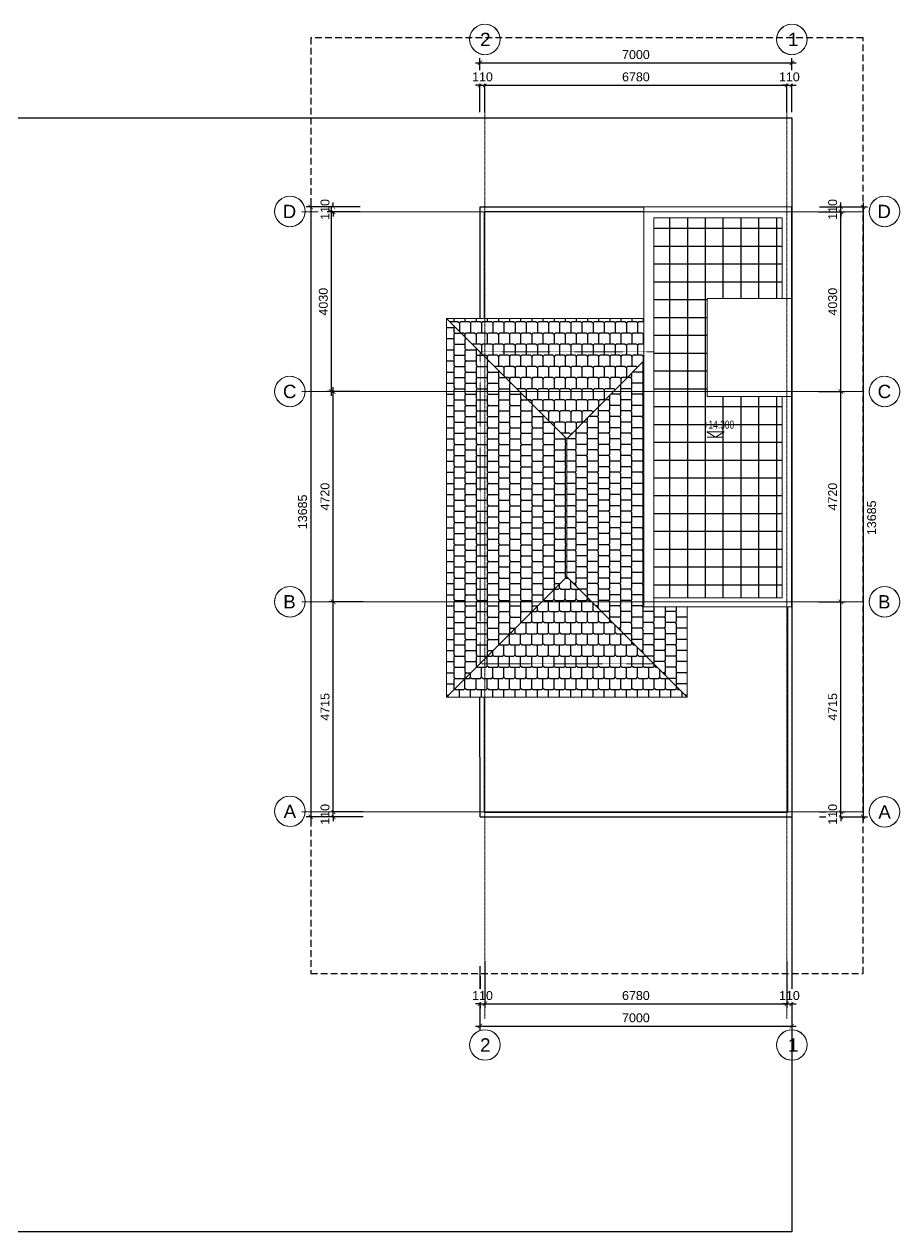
# Model space of a CAD drawing. Header units: millimetres. Extents: x -127141 to 682685, y -1234500 to 49778.
# Drawn here: x 328464 to 348122, y -200000 to -172897 of the extents above; entities that cross this region are included whole.
import ezdxf
from ezdxf.enums import TextEntityAlignment as Align

# ---------------------------------------------------------------- set-up
doc = ezdxf.new("R2010")
doc.units = ezdxf.units.MM
doc.header["$MEASUREMENT"] = 0
doc.set_wipeout_variables(frame=1)
doc.linetypes.add('DASHDOT', pattern=[1, 0.5, -0.25, 0, -0.25])
doc.linetypes.add('HIDDEN', pattern=[0.75, 0.5, -0.25])
for name, color, linetype, lineweight in [('-HIDE', 3, 'HIDDEN', 13), ('-KH', 143, 'Continuous', 13), ('-LINE1', 7, 'Continuous', 18), ('-TEXT', 7, 'Continuous', 15), ('-WALL', 4, 'Continuous', 35), ('A-DIM', 251, 'Continuous', 15), ('A-KY HIEU', 34, 'Continuous', 20), ('A-TRUC', 251, 'DASHDOT', 5)]:
    doc.layers.add(name, color=color, linetype=linetype, lineweight=lineweight)
doc.layers.add('13. NET HATCH', color=251, linetype='Continuous')
doc.layers.add('LUOI GIONG', color=160, linetype='Continuous', plot=False)
doc.styles.add('1', font='arial.ttf')
doc.styles.add('A1-arial', font='arial.ttf', dxfattribs={"width": 0.8})
doc.styles.get("Standard").update_dxf_attribs({"font": 'arial.ttf'})
doc.dimstyles.new('DIM_LAYOUT A2-A3', dxfattribs={"dimscale": 0, "dimtxt": 2, "dimasz": 1, "dimexe": 1, "dimexo": 0, "dimgap": 0.8, "dimtad": 1, "dimdec": 0, "dimlfac": -1, "dimzin": 0, "dimdsep": 46, "dimtxsty": 'Standard', "dimblk": 'ARCHTICK', "dimcen": 1, "dimdle": 1, "dimclrd": 256, "dimclre": 256, "dimclrt": 7, "dimadec": 0, "dimazin": 0, "dimtfac": 1, "dimtdec": 0, "dimtix": 1, "dimtofl": 0, "dimtmove": 2, "dimatfit": 3, "dimldrblk": 'ARCHTICK', "dimfxl": 1, "dimtfill": 1, "dimtolj": 1, "dimtzin": 0, "dimarcsym": 0})

# ---------------------------------------------------------------- blocks, each defined once
blk = doc.blocks.new('Tag - Metric')
blk.add_lwpolyline([(0, 3.44), (-1.1, 3.26), (-2.06, 2.76), (-2.71, 2.12), (-3.13, 1.43), (-3.37, 0.73), (-3.44, 0), (-3.3, -0.99), (-2.83, -1.96), (-2.11, -2.72), (-1.16, -3.24), (0, -3.44), (1.28, -3.19), (2.29, -2.57), (2.96, -1.75), (3.33, -0.88), (3.44, 0), (3.34, 0.84), (3.08, 1.53), (2.65, 2.2), (1.84, 2.91), (1.07, 3.27), (0, 3.44)], close=True)
blk.add_circle((0, 0), 3.44)
at = {"style": 'A1-arial', "flags": 8}
blk.add_attdef('1', text='', height=3, dxfattribs=at).set_placement((0, 0), align=Align.MIDDLE_CENTER)
blk = doc.blocks.new('_ArchTick')
at = {"color": 0, "linetype": 'ByBlock', "const_width": 0.15}
blk.add_lwpolyline([(-0.5, -0.5), (0.5, 0.5)], dxfattribs=at)
blk = doc.blocks.new('*D2306')
at = {"layer": 'A-DIM', "lineweight": -2, "transparency": 16777216}
for p, q in [((338697, -194038), (338697, -195481)), ((345697, -194038), (345697, -195481)), ((338597, -195381), (345797, -195381))]:
    blk.add_line(p, q, dxfattribs=at)
at = {"layer": 'Defpoints', "color": 0, "transparency": 16777216}
for p in [(338697, -194038, 0), (345697, -194038), (345697, -195381)]:
    blk.add_point(p, dxfattribs=at)
at = {"layer": 'A-DIM', "lineweight": -2, "transparency": 16777216, "xscale": 100, "yscale": 100, "zscale": 100, "rotation": 180}
blk.add_blockref('_ArchTick', (338697, -195381), dxfattribs=at)
at = {"layer": 'A-DIM', "lineweight": -2, "transparency": 16777216, "xscale": 100, "yscale": 100, "zscale": 100}
blk.add_blockref('_ArchTick', (345697, -195381), dxfattribs=at)
at = {"layer": 'A-DIM', "color": 7, "transparency": 16777216, "insert": (342197, -195198), "char_height": 200, "attachment_point": 5, "bg_fill": 3, "box_fill_scale": 1.25, "bg_fill_color": 256, "bg_fill_true_color": 13158600, "bg_fill_transparency": 0}
blk.add_mtext('\\A1;7000', dxfattribs=at)
blk = doc.blocks.new('*D2307')
at = {"layer": 'A-DIM', "lineweight": -2, "transparency": 16777216}
for p, q in [((346293, -185860), (346897, -185860)), ((346797, -190675), (346797, -185760)), ((346317, -190575), (346897, -190575))]:
    blk.add_line(p, q, dxfattribs=at)
at = {"layer": 'Defpoints', "color": 0, "transparency": 16777216}
for p in [(346293, -185860, 0), (346797, -185860), (346317, -190575, 0)]:
    blk.add_point(p, dxfattribs=at)
at = {"layer": 'A-DIM', "lineweight": -2, "transparency": 16777216, "xscale": 100, "yscale": 100, "zscale": 100}
for p, rotation in [((346797, -185860), 90), ((346797, -190575), 270)]:
    blk.add_blockref('_ArchTick', p, dxfattribs=dict(at, rotation=rotation))
at = {"layer": 'A-DIM', "color": 7, "transparency": 16777216, "insert": (346615, -188218), "char_height": 200, "attachment_point": 5, "rotation": 90, "bg_fill": 3, "box_fill_scale": 1.25, "bg_fill_color": 256, "bg_fill_true_color": 13158600, "bg_fill_transparency": 0}
blk.add_mtext('\\A1;4715', dxfattribs=at)
blk = doc.blocks.new('*D2308')
at = {"layer": 'A-DIM', "lineweight": -2, "transparency": 16777216}
for p, q in [((346797, -185960), (346797, -181040)), ((346293, -181140), (346897, -181140)), ((346293, -185860), (346897, -185860))]:
    blk.add_line(p, q, dxfattribs=at)
at = {"layer": 'Defpoints', "color": 0, "transparency": 16777216}
for p in [(346293, -181140, 0), (346797, -181140), (346293, -185860, 0)]:
    blk.add_point(p, dxfattribs=at)
at = {"layer": 'A-DIM', "lineweight": -2, "transparency": 16777216, "xscale": 100, "yscale": 100, "zscale": 100}
for p, rotation in [((346797, -181140), 90), ((346797, -185860), 270)]:
    blk.add_blockref('_ArchTick', p, dxfattribs=dict(at, rotation=rotation))
at = {"layer": 'A-DIM', "color": 7, "transparency": 16777216, "insert": (346615, -183500), "char_height": 200, "attachment_point": 5, "rotation": 90, "bg_fill": 3, "box_fill_scale": 1.25, "bg_fill_color": 256, "bg_fill_true_color": 13158600, "bg_fill_transparency": 0}
blk.add_mtext('\\A1;4720', dxfattribs=at)
blk = doc.blocks.new('*D2309')
at = {"layer": 'A-DIM', "lineweight": -2, "transparency": 16777216}
for p, q in [((336071, -185860), (335301, -185860)), ((335401, -190675), (335401, -185760)), ((336071, -190575), (335301, -190575))]:
    blk.add_line(p, q, dxfattribs=at)
at = {"layer": 'Defpoints', "color": 0, "transparency": 16777216}
for p in [(335401, -185860), (336071, -185860, 0), (336071, -190575, 0)]:
    blk.add_point(p, dxfattribs=at)
at = {"layer": 'A-DIM', "lineweight": -2, "transparency": 16777216, "xscale": 100, "yscale": 100, "zscale": 100}
for p, rotation in [((335401, -185860), 90), ((335401, -190575), 270)]:
    blk.add_blockref('_ArchTick', p, dxfattribs=dict(at, rotation=rotation))
at = {"layer": 'A-DIM', "color": 7, "transparency": 16777216, "insert": (335219, -188218), "char_height": 200, "attachment_point": 5, "rotation": 90, "bg_fill": 3, "box_fill_scale": 1.25, "bg_fill_color": 256, "bg_fill_true_color": 13158600, "bg_fill_transparency": 0}
blk.add_mtext('\\A1;4715', dxfattribs=at)
blk = doc.blocks.new('*D2310')
at = {"layer": 'A-DIM', "lineweight": -2, "transparency": 16777216}
for p, q in [((335401, -185960), (335401, -181040)), ((335996, -181140), (335301, -181140)), ((335996, -185860), (335301, -185860))]:
    blk.add_line(p, q, dxfattribs=at)
at = {"layer": 'Defpoints', "color": 0, "transparency": 16777216}
for p in [(335401, -181140), (335996, -181140, 0), (335996, -185860, 0)]:
    blk.add_point(p, dxfattribs=at)
at = {"layer": 'A-DIM', "lineweight": -2, "transparency": 16777216, "xscale": 100, "yscale": 100, "zscale": 100}
for p, rotation in [((335401, -181140), 90), ((335401, -185860), 270)]:
    blk.add_blockref('_ArchTick', p, dxfattribs=dict(at, rotation=rotation))
at = {"layer": 'A-DIM', "color": 7, "transparency": 16777216, "insert": (335219, -183500), "char_height": 200, "attachment_point": 5, "rotation": 90, "bg_fill": 3, "box_fill_scale": 1.25, "bg_fill_color": 256, "bg_fill_true_color": 13158600, "bg_fill_transparency": 0}
blk.add_mtext('\\A1;4720', dxfattribs=at)
blk = doc.blocks.new('*D2311')
at = {"layer": 'A-DIM', "lineweight": -2, "transparency": 16777216}
for p, q in [((338697, -174372), (338697, -173663)), ((345697, -174372), (345697, -173663)), ((338597, -173763), (345797, -173763))]:
    blk.add_line(p, q, dxfattribs=at)
at = {"layer": 'Defpoints', "color": 0, "transparency": 16777216}
for p in [(345697, -173763), (338697, -174372, 0), (345697, -174372, 0)]:
    blk.add_point(p, dxfattribs=at)
at = {"layer": 'A-DIM', "lineweight": -2, "transparency": 16777216, "xscale": 100, "yscale": 100, "zscale": 100, "rotation": 180}
blk.add_blockref('_ArchTick', (338697, -173763), dxfattribs=at)
at = {"layer": 'A-DIM', "lineweight": -2, "transparency": 16777216, "xscale": 100, "yscale": 100, "zscale": 100}
blk.add_blockref('_ArchTick', (345697, -173763), dxfattribs=at)
at = {"layer": 'A-DIM', "color": 7, "transparency": 16777216, "insert": (342197, -173581), "char_height": 200, "attachment_point": 5, "bg_fill": 3, "box_fill_scale": 1.25, "bg_fill_color": 256, "bg_fill_true_color": 13158600, "bg_fill_transparency": 0}
blk.add_mtext('\\A1;7000', dxfattribs=at)
blk = doc.blocks.new('*D2312')
at = {"layer": 'A-DIM', "lineweight": -2, "transparency": 16777216}
for p, q in [((346797, -177000), (346797, -176900)), ((346317, -177000), (346897, -177000)), ((346317, -177110), (346897, -177110)), ((346797, -177110), (346797, -177210))]:
    blk.add_line(p, q, dxfattribs=at)
at = {"layer": 'Defpoints', "color": 0, "transparency": 16777216}
for p in [(346317, -177000), (346317, -177110)]:
    blk.add_point(p, dxfattribs=at)
at = {"layer": 'A-DIM', "lineweight": -2, "transparency": 16777216, "xscale": 100, "yscale": 100, "zscale": 100}
for p, rotation in [((346797, -177000), 270), ((346797, -177110), 90)]:
    blk.add_blockref('_ArchTick', p, dxfattribs=dict(at, rotation=rotation))
at = {"layer": 'A-DIM', "color": 7, "transparency": 16777216, "insert": (346615, -177055), "char_height": 200, "attachment_point": 5, "rotation": 90, "bg_fill": 3, "box_fill_scale": 1.25, "bg_fill_color": 256, "bg_fill_true_color": 13158600, "bg_fill_transparency": 0}
blk.add_mtext('\\A1;110', dxfattribs=at)
at = {"layer": 'Defpoints', "color": 0, "transparency": 16777216}
blk.add_point((346797, -177110), dxfattribs=at)
blk = doc.blocks.new('*D2313')
at = {"layer": 'A-DIM', "lineweight": -2, "transparency": 16777216}
for p, q in [((335401, -177000), (335401, -176900)), ((336007, -177000), (335301, -177000)), ((336007, -177110), (335301, -177110)), ((335401, -177110), (335401, -177210))]:
    blk.add_line(p, q, dxfattribs=at)
at = {"layer": 'Defpoints', "color": 0, "transparency": 16777216}
for p in [(336007, -177000, 0), (336007, -177110, 0)]:
    blk.add_point(p, dxfattribs=at)
at = {"layer": 'A-DIM', "lineweight": -2, "transparency": 16777216, "xscale": 100, "yscale": 100, "zscale": 100}
for p, rotation in [((335401, -177000), 270), ((335401, -177110), 90)]:
    blk.add_blockref('_ArchTick', p, dxfattribs=dict(at, rotation=rotation))
at = {"layer": 'A-DIM', "color": 7, "transparency": 16777216, "insert": (335219, -177055), "char_height": 200, "attachment_point": 5, "rotation": 90, "bg_fill": 3, "box_fill_scale": 1.25, "bg_fill_color": 256, "bg_fill_true_color": 13158600, "bg_fill_transparency": 0}
blk.add_mtext('\\A1;110', dxfattribs=at)
at = {"layer": 'Defpoints', "color": 0, "transparency": 16777216}
blk.add_point((335401, -177110), dxfattribs=at)
blk = doc.blocks.new('*D2314')
at = {"layer": 'A-DIM', "lineweight": -2, "transparency": 16777216}
for p, q in [((347297, -176900), (347297, -190785)), ((346317, -177000), (347397, -177000)), ((346317, -190685), (347397, -190685))]:
    blk.add_line(p, q, dxfattribs=at)
at = {"layer": 'Defpoints', "color": 0, "transparency": 16777216}
for p in [(346317, -177000), (346317, -190685, 0), (347297, -190685)]:
    blk.add_point(p, dxfattribs=at)
at = {"layer": 'A-DIM', "lineweight": -2, "transparency": 16777216, "xscale": 100, "yscale": 100, "zscale": 100}
for p, rotation in [((347297, -177000), 90), ((347297, -190685), 270)]:
    blk.add_blockref('_ArchTick', p, dxfattribs=dict(at, rotation=rotation))
at = {"layer": 'A-DIM', "color": 7, "transparency": 16777216, "insert": (347490, -183975), "char_height": 200, "attachment_point": 5, "rotation": 90, "bg_fill": 3, "box_fill_scale": 1.25, "bg_fill_color": 256, "bg_fill_true_color": 13158600, "bg_fill_transparency": 0}
blk.add_mtext('\\A1;13685', dxfattribs=at)
blk = doc.blocks.new('*D2315')
at = {"layer": 'A-DIM', "lineweight": -2, "transparency": 16777216}
for p, q in [((346797, -190575), (346797, -190475)), ((346317, -190575), (346897, -190575)), ((346317, -190685), (346897, -190685)), ((346797, -190685), (346797, -190785))]:
    blk.add_line(p, q, dxfattribs=at)
at = {"layer": 'Defpoints', "color": 0, "transparency": 16777216}
for p in [(346317, -190575), (346317, -190685)]:
    blk.add_point(p, dxfattribs=at)
at = {"layer": 'A-DIM', "lineweight": -2, "transparency": 16777216, "xscale": 100, "yscale": 100, "zscale": 100}
for p, rotation in [((346797, -190575), 270), ((346797, -190685), 90)]:
    blk.add_blockref('_ArchTick', p, dxfattribs=dict(at, rotation=rotation))
at = {"layer": 'A-DIM', "color": 7, "transparency": 16777216, "insert": (346615, -190630), "char_height": 200, "attachment_point": 5, "rotation": 90, "bg_fill": 3, "box_fill_scale": 1.25, "bg_fill_color": 256, "bg_fill_true_color": 13158600, "bg_fill_transparency": 0}
blk.add_mtext('\\A1;110', dxfattribs=at)
at = {"layer": 'Defpoints', "color": 0, "transparency": 16777216}
blk.add_point((346797, -190685), dxfattribs=at)
blk = doc.blocks.new('*D2316')
at = {"layer": 'A-DIM', "lineweight": -2, "transparency": 16777216}
for p, q in [((335401, -190575), (335401, -190475)), ((336071, -190575), (335301, -190575)), ((336071, -190685), (335301, -190685)), ((335401, -190685), (335401, -190785))]:
    blk.add_line(p, q, dxfattribs=at)
at = {"layer": 'Defpoints', "color": 0, "transparency": 16777216}
for p in [(336071, -190575, 0), (336071, -190685, 0)]:
    blk.add_point(p, dxfattribs=at)
at = {"layer": 'A-DIM', "lineweight": -2, "transparency": 16777216, "xscale": 100, "yscale": 100, "zscale": 100}
for p, rotation in [((335401, -190575), 270), ((335401, -190685), 90)]:
    blk.add_blockref('_ArchTick', p, dxfattribs=dict(at, rotation=rotation))
at = {"layer": 'A-DIM', "color": 7, "transparency": 16777216, "insert": (335219, -190630), "char_height": 200, "attachment_point": 5, "rotation": 90, "bg_fill": 3, "box_fill_scale": 1.25, "bg_fill_color": 256, "bg_fill_true_color": 13158600, "bg_fill_transparency": 0}
blk.add_mtext('\\A1;110', dxfattribs=at)
at = {"layer": 'Defpoints', "color": 0, "transparency": 16777216}
blk.add_point((335401, -190685), dxfattribs=at)
blk = doc.blocks.new('*D2317')
at = {"layer": 'A-DIM', "lineweight": -2, "transparency": 16777216}
for p, q in [((338707, -174263), (345687, -174263)), ((338807, -174872), (338807, -174163)), ((345587, -174872), (345587, -174163))]:
    blk.add_line(p, q, dxfattribs=at)
at = {"layer": 'Defpoints', "color": 0, "transparency": 16777216}
for p in [(345587, -174263), (338807, -174872, 0), (345587, -174872, 0)]:
    blk.add_point(p, dxfattribs=at)
at = {"layer": 'A-DIM', "lineweight": -2, "transparency": 16777216, "xscale": 100, "yscale": 100, "zscale": 100, "rotation": 180}
blk.add_blockref('_ArchTick', (338807, -174263), dxfattribs=at)
at = {"layer": 'A-DIM', "lineweight": -2, "transparency": 16777216, "xscale": 100, "yscale": 100, "zscale": 100}
blk.add_blockref('_ArchTick', (345587, -174263), dxfattribs=at)
at = {"layer": 'A-DIM', "color": 7, "transparency": 16777216, "insert": (342197, -174081), "char_height": 200, "attachment_point": 5, "bg_fill": 3, "box_fill_scale": 1.25, "bg_fill_color": 256, "bg_fill_true_color": 13158600, "bg_fill_transparency": 0}
blk.add_mtext('\\A1;6780', dxfattribs=at)
blk = doc.blocks.new('*D2318')
at = {"layer": 'A-DIM', "lineweight": -2, "transparency": 16777216}
for p, q in [((345587, -174263), (345487, -174263)), ((345587, -174872), (345587, -174163)), ((345697, -174872), (345697, -174163)), ((345697, -174263), (345797, -174263))]:
    blk.add_line(p, q, dxfattribs=at)
at = {"layer": 'Defpoints', "color": 0, "transparency": 16777216}
for p in [(345587, -174872, 0), (345697, -174872)]:
    blk.add_point(p, dxfattribs=at)
at = {"layer": 'A-DIM', "lineweight": -2, "transparency": 16777216, "xscale": 100, "yscale": 100, "zscale": 100}
blk.add_blockref('_ArchTick', (345587, -174263), dxfattribs=at)
at = {"layer": 'A-DIM', "lineweight": -2, "transparency": 16777216, "xscale": 100, "yscale": 100, "zscale": 100, "rotation": 180}
blk.add_blockref('_ArchTick', (345697, -174263), dxfattribs=at)
at = {"layer": 'A-DIM', "color": 7, "transparency": 16777216, "insert": (345642, -174081), "char_height": 200, "attachment_point": 5, "bg_fill": 3, "box_fill_scale": 1.25, "bg_fill_color": 256, "bg_fill_true_color": 13158600, "bg_fill_transparency": 0}
blk.add_mtext('\\A1;110', dxfattribs=at)
at = {"layer": 'Defpoints', "color": 0, "transparency": 16777216}
blk.add_point((345697, -174263), dxfattribs=at)
blk = doc.blocks.new('*D2319')
at = {"layer": 'A-DIM', "lineweight": -2, "transparency": 16777216}
for p, q in [((338697, -174263), (338597, -174263)), ((338697, -174872), (338697, -174163)), ((338807, -174872), (338807, -174163)), ((338807, -174263), (338907, -174263))]:
    blk.add_line(p, q, dxfattribs=at)
at = {"layer": 'Defpoints', "color": 0, "transparency": 16777216}
for p in [(338697, -174872, 0), (338807, -174872)]:
    blk.add_point(p, dxfattribs=at)
at = {"layer": 'A-DIM', "lineweight": -2, "transparency": 16777216, "xscale": 100, "yscale": 100, "zscale": 100}
blk.add_blockref('_ArchTick', (338697, -174263), dxfattribs=at)
at = {"layer": 'A-DIM', "lineweight": -2, "transparency": 16777216, "xscale": 100, "yscale": 100, "zscale": 100, "rotation": 180}
blk.add_blockref('_ArchTick', (338807, -174263), dxfattribs=at)
at = {"layer": 'A-DIM', "color": 7, "transparency": 16777216, "insert": (338752, -174081), "char_height": 200, "attachment_point": 5, "bg_fill": 3, "box_fill_scale": 1.25, "bg_fill_color": 256, "bg_fill_true_color": 13158600, "bg_fill_transparency": 0}
blk.add_mtext('\\A1;110', dxfattribs=at)
at = {"layer": 'Defpoints', "color": 0, "transparency": 16777216}
blk.add_point((338807, -174263), dxfattribs=at)
blk = doc.blocks.new('*D2320')
at = {"layer": 'A-DIM', "lineweight": -2, "transparency": 16777216}
for p, q in [((345588, -194271), (345588, -194981)), ((345698, -194271), (345698, -194981)), ((345588, -194881), (345488, -194881)), ((345698, -194881), (345798, -194881))]:
    blk.add_line(p, q, dxfattribs=at)
at = {"layer": 'Defpoints', "color": 0, "transparency": 16777216}
for p in [(345588, -194271, 0), (345698, -194271)]:
    blk.add_point(p, dxfattribs=at)
at = {"layer": 'A-DIM', "lineweight": -2, "transparency": 16777216, "xscale": 100, "yscale": 100, "zscale": 100}
blk.add_blockref('_ArchTick', (345588, -194881), dxfattribs=at)
at = {"layer": 'A-DIM', "lineweight": -2, "transparency": 16777216, "xscale": 100, "yscale": 100, "zscale": 100, "rotation": 180}
blk.add_blockref('_ArchTick', (345698, -194881), dxfattribs=at)
at = {"layer": 'A-DIM', "color": 7, "transparency": 16777216, "insert": (345643, -194698), "char_height": 200, "attachment_point": 5, "bg_fill": 3, "box_fill_scale": 1.25, "bg_fill_color": 256, "bg_fill_true_color": 13158600, "bg_fill_transparency": 0}
blk.add_mtext('\\A1;110', dxfattribs=at)
at = {"layer": 'Defpoints', "color": 0, "transparency": 16777216}
blk.add_point((345698, -194881), dxfattribs=at)
blk = doc.blocks.new('*D2321')
at = {"layer": 'A-DIM', "lineweight": -2, "transparency": 16777216}
for p, q in [((338698, -194271), (338698, -194981)), ((338808, -194271), (338808, -194981)), ((338698, -194881), (338598, -194881)), ((338808, -194881), (338908, -194881))]:
    blk.add_line(p, q, dxfattribs=at)
at = {"layer": 'Defpoints', "color": 0, "transparency": 16777216}
for p in [(338698, -194271, 0), (338808, -194271)]:
    blk.add_point(p, dxfattribs=at)
at = {"layer": 'A-DIM', "lineweight": -2, "transparency": 16777216, "xscale": 100, "yscale": 100, "zscale": 100}
blk.add_blockref('_ArchTick', (338698, -194881), dxfattribs=at)
at = {"layer": 'A-DIM', "lineweight": -2, "transparency": 16777216, "xscale": 100, "yscale": 100, "zscale": 100, "rotation": 180}
blk.add_blockref('_ArchTick', (338808, -194881), dxfattribs=at)
at = {"layer": 'A-DIM', "color": 7, "transparency": 16777216, "insert": (338753, -194698), "char_height": 200, "attachment_point": 5, "bg_fill": 3, "box_fill_scale": 1.25, "bg_fill_color": 256, "bg_fill_true_color": 13158600, "bg_fill_transparency": 0}
blk.add_mtext('\\A1;110', dxfattribs=at)
at = {"layer": 'Defpoints', "color": 0, "transparency": 16777216}
blk.add_point((338808, -194881), dxfattribs=at)
blk = doc.blocks.new('*D2322')
at = {"layer": 'A-DIM', "lineweight": -2, "transparency": 16777216}
for p, q in [((346293, -177110), (346897, -177110)), ((346797, -181240), (346797, -177010)), ((346293, -181140), (346897, -181140))]:
    blk.add_line(p, q, dxfattribs=at)
at = {"layer": 'Defpoints', "color": 0, "transparency": 16777216}
for p in [(346293, -177110, 0), (346797, -177110), (346293, -181140, 0)]:
    blk.add_point(p, dxfattribs=at)
at = {"layer": 'A-DIM', "lineweight": -2, "transparency": 16777216, "xscale": 100, "yscale": 100, "zscale": 100}
for p, rotation in [((346797, -177110), 90), ((346797, -181140), 270)]:
    blk.add_blockref('_ArchTick', p, dxfattribs=dict(at, rotation=rotation))
at = {"layer": 'A-DIM', "color": 7, "transparency": 16777216, "insert": (346615, -179125), "char_height": 200, "attachment_point": 5, "rotation": 90, "bg_fill": 3, "box_fill_scale": 1.25, "bg_fill_color": 256, "bg_fill_true_color": 13158600, "bg_fill_transparency": 0}
blk.add_mtext('\\A1;4030', dxfattribs=at)
blk = doc.blocks.new('*D2323')
at = {"layer": 'A-DIM', "lineweight": -2, "transparency": 16777216}
for p, q in [((335958, -177110), (335263, -177110)), ((335363, -181240), (335363, -177010)), ((335958, -181140), (335263, -181140))]:
    blk.add_line(p, q, dxfattribs=at)
at = {"layer": 'Defpoints', "color": 0, "transparency": 16777216}
for p in [(335363, -177110), (335958, -177110, 0), (335958, -181140, 0)]:
    blk.add_point(p, dxfattribs=at)
at = {"layer": 'A-DIM', "lineweight": -2, "transparency": 16777216, "xscale": 100, "yscale": 100, "zscale": 100}
for p, rotation in [((335363, -177110), 90), ((335363, -181140), 270)]:
    blk.add_blockref('_ArchTick', p, dxfattribs=dict(at, rotation=rotation))
at = {"layer": 'A-DIM', "color": 7, "transparency": 16777216, "insert": (335181, -179125), "char_height": 200, "attachment_point": 5, "rotation": 90, "bg_fill": 3, "box_fill_scale": 1.25, "bg_fill_color": 256, "bg_fill_true_color": 13158600, "bg_fill_transparency": 0}
blk.add_mtext('\\A1;4030', dxfattribs=at)
blk = doc.blocks.new('*D2324')
at = {"layer": 'A-DIM', "lineweight": -2, "transparency": 16777216}
for p, q in [((338807, -193928), (338807, -194981)), ((345587, -193928), (345587, -194981)), ((338707, -194881), (345687, -194881))]:
    blk.add_line(p, q, dxfattribs=at)
at = {"layer": 'Defpoints', "color": 0, "transparency": 16777216}
for p in [(338807, -193928), (345587, -193928, 0), (345587, -194881)]:
    blk.add_point(p, dxfattribs=at)
at = {"layer": 'A-DIM', "lineweight": -2, "transparency": 16777216, "xscale": 100, "yscale": 100, "zscale": 100, "rotation": 180}
blk.add_blockref('_ArchTick', (338807, -194881), dxfattribs=at)
at = {"layer": 'A-DIM', "lineweight": -2, "transparency": 16777216, "xscale": 100, "yscale": 100, "zscale": 100}
blk.add_blockref('_ArchTick', (345587, -194881), dxfattribs=at)
at = {"layer": 'A-DIM', "color": 7, "transparency": 16777216, "insert": (342197, -194698), "char_height": 200, "attachment_point": 5, "bg_fill": 3, "box_fill_scale": 1.25, "bg_fill_color": 256, "bg_fill_true_color": 13158600, "bg_fill_transparency": 0}
blk.add_mtext('\\A1;6780', dxfattribs=at)
blk = doc.blocks.new('*D2325')
at = {"layer": 'A-DIM', "lineweight": -2, "transparency": 16777216}
for p, q in [((334897, -176900), (334897, -190785)), ((336007, -177000), (334797, -177000)), ((336071, -190685), (334797, -190685))]:
    blk.add_line(p, q, dxfattribs=at)
at = {"layer": 'Defpoints', "color": 0, "transparency": 16777216}
for p in [(336007, -177000, 0), (334897, -190685), (336071, -190685, 0)]:
    blk.add_point(p, dxfattribs=at)
at = {"layer": 'A-DIM', "lineweight": -2, "transparency": 16777216, "xscale": 100, "yscale": 100, "zscale": 100}
for p, rotation in [((334897, -177000), 90), ((334897, -190685), 270)]:
    blk.add_blockref('_ArchTick', p, dxfattribs=dict(at, rotation=rotation))
at = {"layer": 'A-DIM', "color": 7, "transparency": 16777216, "insert": (334715, -183842), "char_height": 200, "attachment_point": 5, "rotation": 90, "bg_fill": 3, "box_fill_scale": 1.25, "bg_fill_color": 256, "bg_fill_true_color": 13158600, "bg_fill_transparency": 0}
blk.add_mtext('\\A1;13685', dxfattribs=at)

msp = doc.modelspace()

# ---------------------------------------------------------------- hatches: boundary and pattern name
at = {"layer": '13. NET HATCH'}
h = msp.add_hatch(dxfattribs=at)
h.set_pattern_fill('_USER', color=256, scale=400, double=1, pattern_type=0)
h.set_pattern_definition([(0, (59359.28, 508921.5), (0, 400), []), (90, (59359.28, 508921.5), (-400, 2e-14), [])])
h.paths.add_polyline_path([(343797.3, -181250), (343797.3, -179050), (345477.5, -179050), (345477.5, -177240), (342597.3, -177240), (342597.3, -185770), (345477.5, -185770), (345477.5, -181250)])
h = msp.add_hatch(dxfattribs=at)
h.set_pattern_fill('MAIGO-12', color=256, scale=500, angle=180)
h.set_pattern_definition([(180, (59209.28, 508921.5), (-125, -250), [200, -50, 200, -50]), (270, (59234.28, 508896.49), (125, -250), [225, -275]), (225, (59259.28, 508921.49), (-125, -250), [35.35534, -671.75144]), (315, (59209.28, 508921.49), (125, -250), [35.35534, -671.75144])])
h.paths.add_polyline_path([(342377.3, -180450), (342377.3, -179500), (337947.5, -179500), (340647.4, -182199.9)])
h = msp.add_hatch(dxfattribs=at)
h.set_pattern_fill('MAIGO-12', color=256, scale=500, angle=270)
h.set_pattern_definition([(270, (59359.28, 508771.5), (250, -125), [200, -50, 200, -50]), (0, (59384.28, 508796.49), (250, 125), [225, -275]), (315, (59359.28, 508821.49), (250, -125), [35.35534, -671.75144]), (45, (59359.28, 508771.49), (250, 125), [35.35534, -671.75144])])
h.paths.add_polyline_path([(340647.4, -182199.9), (337947.5, -179500), (337947.5, -188000), (340647.4, -185300.1)])
h = msp.add_hatch(dxfattribs=at)
h.set_pattern_fill('MAIGO-12', color=256, scale=500, angle=90)
h.set_pattern_definition([(90, (59359.28, 509071.5), (-250, 125), [200, -50, 200, -50]), (180, (59334.28, 509046.49), (-250, -125), [225, -275]), (135, (59359.28, 509021.49), (-250, 125), [35.35534, -671.75144]), (225, (59359.28, 509071.49), (-250, -125), [35.35534, -671.75144])])
h.paths.add_polyline_path([(340647.4, -185300.1), (343347.3, -188000), (343347.3, -185970), (342377.3, -185970), (342377.3, -180450), (340647.4, -182199.9)])
h = msp.add_hatch(dxfattribs=at)
h.set_pattern_fill('MAIGO-12', color=256, scale=500)
h.set_pattern_definition([(0, (59509.28, 508921.5), (125, 250), [200, -50, 200, -50]), (90, (59484.28, 508946.49), (-125, 250), [225, -275]), (45, (59459.28, 508921.49), (125, 250), [35.35534, -671.75144]), (135, (59509.28, 508921.49), (-125, 250), [35.35534, -671.75144])])
h.paths.add_polyline_path([(337947.5, -188000), (343347.3, -188000), (340647.4, -185300.1)])

# ---------------------------------------------------------------- linework, layer by layer
at = {"layer": '-HIDE', "ltscale": 5}
msp.add_lwpolyline([(338697.5, -180250), (342597.3, -180250), (342597.3, -187250), (338697.5, -187250)], close=True, dxfattribs=at)
at = {"layer": '-KH'}
msp.add_line((344167.2, -182163), (343799.2, -182163), dxfattribs=at)
msp.add_lwpolyline([(343788, -182045.2), (344178.4, -182045.2), (343983.2, -182163)], close=True, dxfattribs=at)
msp.add_solid([(343983.2, -182163), (343983.2, -182045.2), (343788, -182045.2), (343983.2, -182163)], dxfattribs=at)
at = {"layer": '-LINE1'}
msp.add_lwpolyline([(342377.3, -177000), (345697.5, -177000), (345697.5, -185970), (342377.3, -185970)], close=True, dxfattribs=at)
for points in [[(345477.5, -181250), (345477.5, -185770), (342597.3, -185770), (342597.3, -177240), (345477.5, -177240), (345477.5, -179050)], [(343347.3, -185970), (343347.3, -188000), (337947.5, -188000), (337947.5, -179500), (342377.3, -179500)], [(342377.3, -180450), (340647.4, -182199.9), (337947.5, -179500)], [(340647.4, -182199.9), (340647.4, -185300.1)], [(343347.3, -188000), (340647.4, -185300.1), (337947.5, -188000)]]:
    msp.add_lwpolyline(points, dxfattribs=at)
at = {"layer": '-LINE1', "ltscale": 10}
msp.add_lwpolyline([(343797.5, -179050), (345697.5, -179050), (345697.5, -181250), (343797.5, -181250)], close=True, dxfattribs=at)
at = {"layer": '-WALL'}
msp.add_line((345697.5, -177000), (345697.5, -185970), dxfattribs=at)
at = {"layer": '13. NET HATCH'}
for p, q in [((338697.5, -179500), (338697.5, -177000)), ((338697.5, -177000), (342377.3, -177000)), ((338797.5, -179500), (338797.5, -177100)), ((338797.5, -177100), (342377.3, -177100)), ((345597.5, -185970), (345597.5, -190585)), ((345697.5, -185970), (345697.5, -190685)), ((338697.4, -190687.7), (338697, -188000)), ((338797.3, -190592.3), (338797.3, -188000)), ((338697.4, -190685), (345697.5, -190685)), ((338797.3, -190585), (345597.5, -190585))]:
    msp.add_line(p, q, dxfattribs=at)
at = {"layer": 'A-TRUC', "ltscale": 3}
msp.add_line((347276.6, -177110, 0), (334860.9, -177110, 0), dxfattribs=at)
at = {"layer": 'LUOI GIONG'}
msp.add_lwpolyline([(320697.5, -175000), (345697.5, -175000), (345697.5, -200000), (320697.5, -200000)], close=True, dxfattribs=at)

# ---------------------------------------------------------------- block references
at = {"layer": 'A-KY HIEU'}
ref = msp.add_blockref('Tag - Metric', (347779.5, -177100, 0), dxfattribs=dict(at, xscale=-99.58625416537795, yscale=99.58625416537795, zscale=99.58625416537795))
ref.add_attrib('DETAIL#', 'D', dxfattribs={"layer": '0', "height": 300, "style": 'A1-arial'}).set_placement((347769.4, -177100, 0), align=Align.MIDDLE_CENTER)
ref = msp.add_blockref('Tag - Metric', (347779.5, -181140, 0), dxfattribs=dict(at, xscale=-99.58625416537795, yscale=99.58625416537795, zscale=99.58625416537795))
ref.add_attrib('DETAIL#', 'C', dxfattribs={"layer": '0', "height": 300, "style": 'A1-arial'}).set_placement((347775.2, -181140, 0), align=Align.MIDDLE_CENTER)
ref = msp.add_blockref('Tag - Metric', (347779.5, -185860, 0), dxfattribs=dict(at, xscale=-99.58625416537795, yscale=99.58625416537795, zscale=99.58625416537795))
ref.add_attrib('DETAIL#', 'B', dxfattribs={"layer": '0', "height": 300, "style": 'A1-arial'}).set_placement((347771.1, -185860, 0), align=Align.MIDDLE_CENTER)
ref = msp.add_blockref('Tag - Metric', (347779.5, -190574.8, 0), dxfattribs=dict(at, xscale=-99.58625416537795, yscale=99.58625416537795, zscale=99.58625416537795))
ref.add_attrib('DETAIL#', 'A', dxfattribs={"layer": '0', "height": 300, "style": 'A1-arial'}).set_placement((347779.5, -190574.8, 0), align=Align.MIDDLE_CENTER)

# ---------------------------------------------------------------- texts
at = {"layer": '-TEXT', "style": '1', "width": 0.75}
msp.add_text('+14.300', height=179.96, dxfattribs=at).set_placement((343716.5, -181975))

# ---------------------------------------------------------------- dimensions: what is measured, and where the dimension line sits
at = {"layer": 'A-DIM'}
dim = msp.add_linear_dim(base=(346797.5, -185860, 0), p1=(346317.1, -190575.2, 0), p2=(346293.2, -185860, 0), angle=270, dimstyle='DIM_LAYOUT A2-A3', override={"dimscale": 100}, dxfattribs=at)
dim.commit()
dim.dimension.update_dxf_attribs({"geometry": '*D2307', "text_midpoint": (346615.3, -188217.6, 0)})

# ---------------------------------------------------------------- next in the draw order: linework, layer by layer
at = {"layer": 'A-TRUC', "ltscale": 3}
msp.add_line((347322.2, -177110, 0), (334701.6, -177110, 0), dxfattribs=at)

# ---------------------------------------------------------------- next in the draw order: block references
at = {"layer": 'A-KY HIEU'}
ref = msp.add_blockref('Tag - Metric', (338807.5, -195806.2, 0), dxfattribs=dict(at, xscale=-99.58625416537795, yscale=99.58625416537795, zscale=99.58625416537795))
ref.add_attrib('DETAIL#', '2', dxfattribs={"layer": '0', "height": 300, "style": 'A1-arial'}).set_placement((338817.3, -195806.2, 0), align=Align.MIDDLE_CENTER)
ref = msp.add_blockref('Tag - Metric', (345697.5, -195806.2, 0), dxfattribs=dict(at, xscale=-99.58625416537795, yscale=99.58625416537795, zscale=99.58625416537795))
ref.add_attrib('DETAIL#', '1', dxfattribs={"layer": '0', "height": 300, "style": 'A1-arial'}).set_placement((345728.8, -195806.2, 0), align=Align.MIDDLE_CENTER)

# ---------------------------------------------------------------- next in the draw order: dimensions: what is measured, and where the dimension line sits
at = {"layer": 'A-DIM'}
for base, p1, p2, picture, middle in [((346797.5, -181140, 0), (346293.2, -185860, 0), (346293.2, -181140, 0), '*D2308', (346615.3, -183500, 0)), ((335401, -185860, 0), (336071, -190575.2, 0), (336071, -185860, 0), '*D2309', (335218.8, -188217.6, 0))]:
    dim = msp.add_linear_dim(base=base, p1=p1, p2=p2, angle=270, dimstyle='DIM_LAYOUT A2-A3', override={"dimscale": 100}, dxfattribs=at)
    dim.commit()
    dim.dimension.update_dxf_attribs({"geometry": picture, "text_midpoint": middle})

# ---------------------------------------------------------------- next in the draw order: dimensions: what is measured, and where the dimension line sits
for base, p1, p2, angle, picture, middle in [((335401, -177110, 0), (336006.7, -177000, 0), (336006.7, -177110, 0), 90, '*D2313', (335218.9, -177055, 0)), ((346797.5, -177110, 0), (346317.1, -177000, 0), (346317.1, -177110, 0), 90, '*D2312', (346615.3, -177055, 0)), ((335401, -181140, 0), (335995.6, -185860, 0), (335995.6, -181140, 0), 270, '*D2310', (335218.8, -183500, 0)), ((335401, -190685, 0), (336071, -190575), (336071, -190685), 90, '*D2316', (335218.8, -190630, 0))]:
    dim = msp.add_linear_dim(base=base, p1=p1, p2=p2, angle=angle, dimstyle='DIM_LAYOUT A2-A3', override={"dimscale": 100}, dxfattribs=at)
    dim.commit()
    dim.dimension.update_dxf_attribs({"geometry": picture, "text_midpoint": middle})
dim = msp.add_linear_dim(base=(345697.5, -195380.6, 0), p1=(338697.5, -194038.3, 0), p2=(345697.5, -194038.3, 0), dimstyle='DIM_LAYOUT A2-A3', override={"dimscale": 100}, dxfattribs=at)
dim.commit()
dim.dimension.update_dxf_attribs({"geometry": '*D2306', "text_midpoint": (342197.5, -195198.5, 0)})

# ---------------------------------------------------------------- next in the draw order: linework, layer by layer
at = {"layer": 'A-TRUC', "ltscale": 3, "elevation": 0}
msp.add_lwpolyline([(338807.5, -174286.5), (338807.5, -195216.5)], dxfattribs=at)

# ---------------------------------------------------------------- next in the draw order: dimensions: what is measured, and where the dimension line sits
at = {"layer": 'A-DIM'}
dim = msp.add_linear_dim(base=(347297.5, -190685, 0), p1=(346317.1, -177000, 0), p2=(346317.1, -190685, 0), angle=90, dimstyle='DIM_LAYOUT A2-A3', override={"dimscale": 100}, dxfattribs=at)
dim.commit()
dim.dimension.update_dxf_attribs({"geometry": '*D2314', "text_midpoint": (347489.8, -183975.1, 0), "dimtype": 160})
dim = msp.add_linear_dim(base=(335363.3, -177110, 0), p1=(335957.9, -181140, 0), p2=(335957.9, -177110, 0), angle=270, dimstyle='DIM_LAYOUT A2-A3', override={"dimscale": 100}, dxfattribs=at)
dim.commit()
dim.dimension.update_dxf_attribs({"geometry": '*D2323', "text_midpoint": (335181.1, -179125, 0)})
dim = msp.add_linear_dim(base=(345697.5, -194880.5, 0), p1=(345587.5, -194270.9, 0), p2=(345697.5, -194270.9, 0), dimstyle='DIM_LAYOUT A2-A3', override={"dimscale": 100}, dxfattribs=at)
dim.commit()
dim.dimension.update_dxf_attribs({"geometry": '*D2320', "text_midpoint": (345642.5, -194698.4, 0)})

# ---------------------------------------------------------------- next in the draw order: dimensions: what is measured, and where the dimension line sits
for base, p1, p2, picture, middle in [((345697.5, -173762.8, 0), (338697.5, -174372.5, 0), (345697.5, -174372.5, 0), '*D2311', (342197.5, -173580.7, 0)), ((338807.5, -194880.5, 0), (338697.5, -194270.9, 0), (338807.5, -194270.9, 0), '*D2321', (338752.5, -194698.4, 0))]:
    dim = msp.add_linear_dim(base=base, p1=p1, p2=p2, dimstyle='DIM_LAYOUT A2-A3', override={"dimscale": 100}, dxfattribs=at)
    dim.commit()
    dim.dimension.update_dxf_attribs({"geometry": picture, "text_midpoint": middle})
for base, p1, p2, angle, picture, middle in [((346797.5, -177110, 0), (346293.2, -181140, 0), (346293.2, -177110, 0), 270, '*D2322', (346615.3, -179125, 0)), ((346797.5, -190685, 0), (346317.1, -190575.2, 0), (346317.1, -190685, 0), 90, '*D2315', (346615.3, -190630.1, 0))]:
    dim = msp.add_linear_dim(base=base, p1=p1, p2=p2, angle=angle, dimstyle='DIM_LAYOUT A2-A3', override={"dimscale": 100}, dxfattribs=at)
    dim.commit()
    dim.dimension.update_dxf_attribs({"geometry": picture, "text_midpoint": middle})

# ---------------------------------------------------------------- next in the draw order: dimensions: what is measured, and where the dimension line sits
dim = msp.add_linear_dim(base=(345587.5, -174262.8, 0), p1=(338807.5, -174872.5, 0), p2=(345587.5, -174872.5, 0), dimstyle='DIM_LAYOUT A2-A3', override={"dimscale": 100}, dxfattribs=at)
dim.commit()
dim.dimension.update_dxf_attribs({"geometry": '*D2317', "text_midpoint": (342197.5, -174080.7, 0)})

# ---------------------------------------------------------------- next in the draw order: dimensions: what is measured, and where the dimension line sits
for base, p1, p2, picture, middle in [((338807.5, -174262.8, 0), (338697.5, -174872.5, 0), (338807.5, -174872.5, 0), '*D2319', (338752.5, -174080.7, 0)), ((345697.5, -174262.8, 0), (345587.5, -174872.5, 0), (345697.5, -174872.5, 0), '*D2318', (345642.5, -174080.7, 0))]:
    dim = msp.add_linear_dim(base=base, p1=p1, p2=p2, dimstyle='DIM_LAYOUT A2-A3', override={"dimscale": 100}, dxfattribs=at)
    dim.commit()
    dim.dimension.update_dxf_attribs({"geometry": picture, "text_midpoint": middle})

# ---------------------------------------------------------------- next in the draw order: linework, layer by layer
at = {"layer": 'A-TRUC', "ltscale": 3, "elevation": 0}
msp.add_lwpolyline([(345587.5, -174286.5), (345587.5, -195216.5)], dxfattribs=at)

# ---------------------------------------------------------------- next in the draw order: dimensions: what is measured, and where the dimension line sits
at = {"layer": 'A-DIM'}
dim = msp.add_linear_dim(base=(345587.5, -194880.5, 0), p1=(338807.5, -193928.3, 0), p2=(345587.5, -193928.3, 0), dimstyle='DIM_LAYOUT A2-A3', override={"dimscale": 100}, dxfattribs=at)
dim.commit()
dim.dimension.update_dxf_attribs({"geometry": '*D2324', "text_midpoint": (342197.5, -194698.4, 0)})

# ---------------------------------------------------------------- next in the draw order: linework, layer by layer
at = {"layer": 'Defpoints', "color": 1, "linetype": 'HIDDEN', "ltscale": 300, "elevation": 0}
msp.add_lwpolyline([(347297.5, -173200), (334897.5, -173200), (334897.5, -194202.8), (347297.5, -194202.8)], close=True, dxfattribs=at)

# ---------------------------------------------------------------- next in the draw order: block references
at = {"layer": 'A-KY HIEU'}
ref = msp.add_blockref('Tag - Metric', (338807.5, -173239.5, 0), dxfattribs=dict(at, xscale=-99.58625416537795, yscale=99.58625416537795, zscale=99.58625416537795))
ref.add_attrib('DETAIL#', '2', dxfattribs={"layer": '0', "height": 300, "style": 'A1-arial'}).set_placement((338817.3, -173239.5, 0), align=Align.MIDDLE_CENTER)
ref = msp.add_blockref('Tag - Metric', (345697.5, -173239.5, 0), dxfattribs=dict(at, xscale=-99.58625416537795, yscale=99.58625416537795, zscale=99.58625416537795))
ref.add_attrib('DETAIL#', '1', dxfattribs={"layer": '0', "height": 300, "style": 'A1-arial'}).set_placement((345728.8, -173239.5, 0), align=Align.MIDDLE_CENTER)
ref = msp.add_blockref('Tag - Metric', (334429.7, -177100, 0), dxfattribs=dict(at, xscale=-99.58625416537795, yscale=99.58625416537795, zscale=99.58625416537795))
ref.add_attrib('DETAIL#', 'D', dxfattribs={"layer": '0', "height": 300, "style": 'A1-arial'}).set_placement((334419.7, -177100, 0), align=Align.MIDDLE_CENTER)
ref = msp.add_blockref('Tag - Metric', (334429.7, -181140, 0), dxfattribs=dict(at, xscale=-99.58625416537795, yscale=99.58625416537795, zscale=99.58625416537795))
ref.add_attrib('DETAIL#', 'C', dxfattribs={"layer": '0', "height": 300, "style": 'A1-arial'}).set_placement((334425.4, -181140, 0), align=Align.MIDDLE_CENTER)
ref = msp.add_blockref('Tag - Metric', (334429.7, -185860, 0), dxfattribs=dict(at, xscale=-99.58625416537795, yscale=99.58625416537795, zscale=99.58625416537795))
ref.add_attrib('DETAIL#', 'B', dxfattribs={"layer": '0', "height": 300, "style": 'A1-arial'}).set_placement((334421.3, -185860, 0), align=Align.MIDDLE_CENTER)
ref = msp.add_blockref('Tag - Metric', (334429.7, -190562.6), dxfattribs=dict(at, xscale=-99.58625416537795, yscale=99.58625416537795, zscale=99.58625416537795))
ref.add_attrib('DETAIL#', 'A', dxfattribs={"layer": '0', "height": 300, "style": 'A1-arial'}).set_placement((334429.7, -190562.6), align=Align.MIDDLE_CENTER)

# ---------------------------------------------------------------- next in the draw order: dimensions: what is measured, and where the dimension line sits
at = {"layer": 'A-DIM'}
dim = msp.add_linear_dim(base=(334897.5, -190685, 0), p1=(336006.7, -177000, 0), p2=(336071, -190685), angle=90, dimstyle='DIM_LAYOUT A2-A3', override={"dimscale": 100}, dxfattribs=at)
dim.commit()
dim.dimension.update_dxf_attribs({"geometry": '*D2325', "text_midpoint": (334715.3, -183842.5, 0)})

# ---------------------------------------------------------------- next in the draw order: linework, layer by layer
at = {"layer": 'A-TRUC', "ltscale": 3}
for p, q in [((347322.2, -181140, 0), (334701.6, -181140, 0)), ((347276.6, -181140, 0), (334860.9, -181140, 0)), ((347322.2, -185860, 0), (334701.6, -185860, 0)), ((347276.6, -185860, 0), (334860.9, -185860, 0)), ((347322.2, -190575.2, 0), (334701.6, -190575.2, 0)), ((347276.6, -190575.2, 0), (334860.9, -190575.2, 0))]:
    msp.add_line(p, q, dxfattribs=at)

doc.saveas('drawing.dxf')
